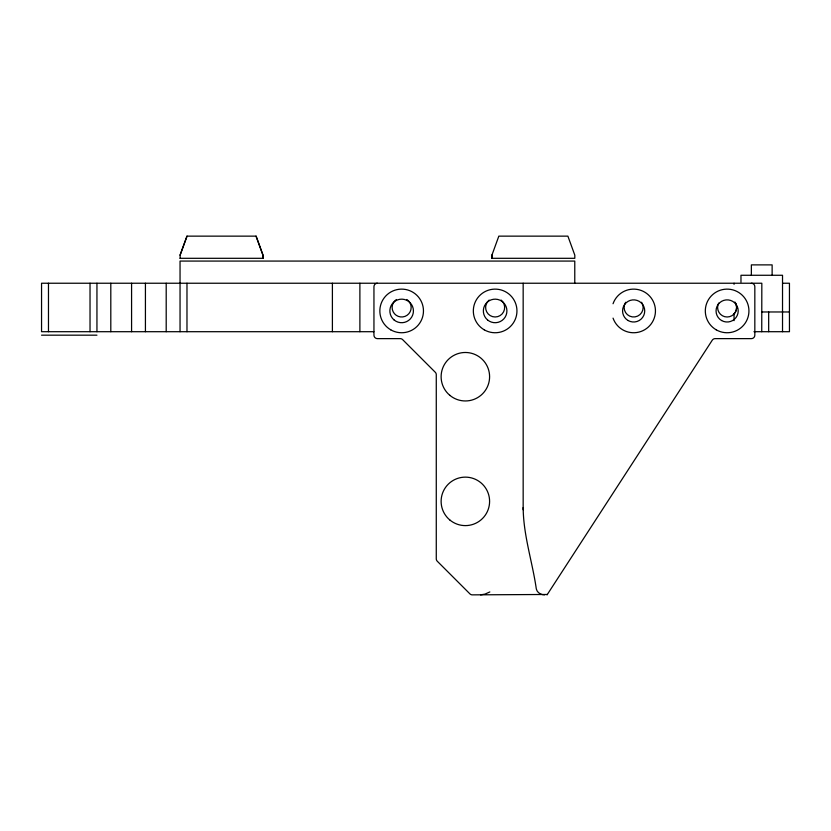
<?xml version="1.0" encoding="UTF-8"?>
<svg xmlns="http://www.w3.org/2000/svg" width="831" height="831" viewBox="0 0 831 831"><rect width="100%" height="100%" fill="white"/><g stroke="black" fill="none" stroke-linecap="round" stroke-linejoin="round"><path stroke-width="1.25" d="M544.575 594.861C540.981 594.882 537.055 592.628 536.307 588.909C532.411 561.798 523.322 535.133 523.177 507.533M613.049 303.741L613.143 303.471A21.814 21.814 0 0 1 646.663 293.436A21.814 21.814 0 0 1 646.663 328.432A21.814 21.814 0 0 1 613.143 318.398L613.049 318.128M180.015 255.169L186.944 236.139L256.135 236.139L263.063 255.169L263.063 258.306L180.015 258.306M187.068 236.139L180.14 255.169L180.14 258.306M377.409 283.236A3.459 3.459 0 0 0 373.95 286.695L373.95 335.173A3.459 3.459 0 0 0 377.409 338.632L400.22 338.632A3.459 3.459 0 0 1 402.661 339.65L435.257 372.246A3.459 3.459 0 0 1 436.275 374.688L436.275 558.796A3.459 3.459 0 0 0 437.293 561.247L469.889 593.843A3.459 3.459 0 0 0 472.33 594.861L547.328 594.477M547.078 594.851L712.25 340.211A3.459 3.459 0 0 1 715.159 338.632L751.359 338.632A3.459 3.459 0 0 0 754.828 335.173L754.828 286.695A3.459 3.459 0 0 0 751.359 283.236M489.833 591.942L484.951 594.123L480.557 594.861M783.01 283.236L789.45 283.236L789.45 331.704L753.956 331.704M761.747 311.968L789.45 311.968M373.857 331.704L41.55 331.704L41.55 283.236L761.83 283.236L761.747 331.704M41.55 335.173L96.947 335.173M256 236.139L262.918 255.169L263.063 258.306M782.522 331.704L782.522 275.269L740.972 275.269L740.972 282.145M772.134 275.269L772.134 264.881L751.359 264.881L751.359 275.269M768.675 311.968L768.675 331.704M734.053 283.236L734.053 284.337M734.053 313.526L734.053 320.641M574.772 283.236L574.772 261.069L180.047 261.069L180.047 331.704M523.166 283.236L523.166 509.725M359.885 283.236L359.885 331.704M332.4 283.236L332.4 331.704M186.975 283.236L186.975 331.704M166.2 283.236L166.2 331.704M145.425 283.236L145.425 331.704M131.578 283.236L131.578 331.704M110.803 283.236L110.803 331.704M96.947 283.236L96.947 331.704M90.028 283.236L90.028 331.704M48.478 283.236L48.478 331.704M735.58 303.097A9.525 9.525 0 0 1 727.125 316.995A9.525 9.525 0 0 1 718.67 303.097M734.884 301.996A9.494 9.442 -90 0 1 734.033 313.993M641.605 302.255A9.525 9.525 0 0 1 639.891 314.648A9.525 9.525 0 0 1 627.384 314.648A9.525 9.525 0 0 1 625.67 302.255M501.135 300.074A9.525 9.525 0 0 1 502.101 313.962A9.525 9.525 0 0 1 488.181 313.962A9.525 9.525 0 0 1 489.137 300.074M406.858 299.503A9.525 9.525 0 0 1 408.831 313.723A9.525 9.525 0 0 1 394.465 313.723A9.525 9.525 0 0 1 396.439 299.503M491.942 255.169L491.91 258.306L574.813 258.306L574.813 255.169L567.885 236.139L498.829 236.139L491.91 255.169L491.91 258.306L491.942 255.169M721.588 320.527A11.083 11.083 0 0 0 738.208 310.929A11.083 11.083 0 0 0 721.588 301.341A11.083 11.083 0 0 0 721.588 320.527M628.101 320.527A11.083 11.083 0 0 0 644.721 310.929A11.083 11.083 0 0 0 628.101 301.341A11.083 11.083 0 0 0 628.101 320.527M487.568 319.956A11.769 11.769 0 0 0 506.733 312.975A11.769 11.769 0 0 0 491.111 299.866A11.769 11.769 0 0 0 487.568 319.956M394.081 319.956A11.769 11.769 0 0 0 413.246 312.975A11.769 11.769 0 0 0 397.623 299.866A11.769 11.769 0 0 0 394.081 319.956M484.234 329.824A21.814 21.814 0 0 0 516.955 310.929A21.814 21.814 0 0 0 484.234 292.045A21.814 21.814 0 0 0 484.234 329.824M390.747 329.824A21.814 21.814 0 0 0 423.467 310.929A21.814 21.814 0 0 0 390.747 292.045A21.814 21.814 0 0 0 390.747 329.824M449.779 519.936A24.234 24.234 0 0 0 489.23 505.58A24.234 24.234 0 0 0 457.071 478.594A24.234 24.234 0 0 0 449.779 519.936M449.779 395.286A24.234 24.234 0 0 0 489.23 380.93A24.234 24.234 0 0 0 457.071 353.944A24.234 24.234 0 0 0 449.779 395.286M716.218 329.824A21.814 21.814 0 0 0 748.939 310.929A21.814 21.814 0 0 0 716.218 292.045A21.814 21.814 0 0 0 716.218 329.824"/></g></svg>
